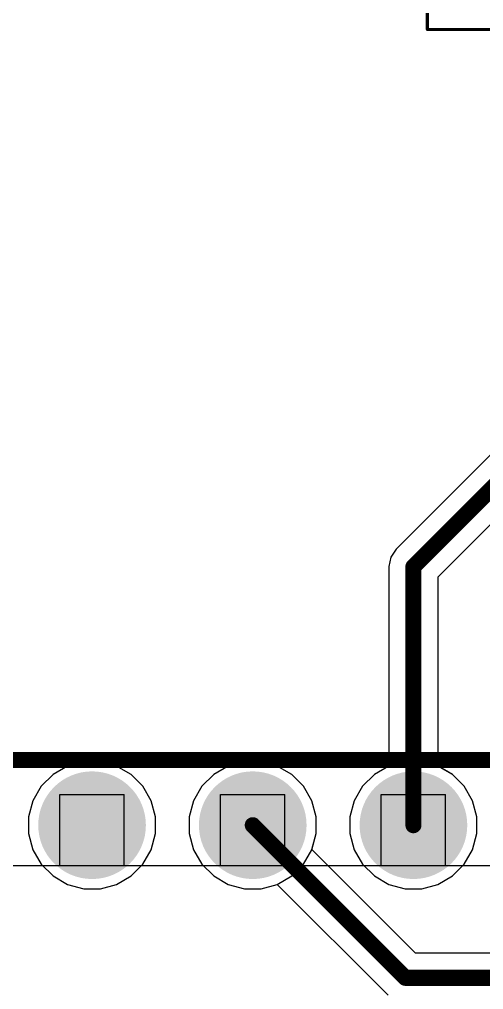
# Model space of a CAD drawing. Header units: inches. Extents: x 0.02 to 6.01, y 0.01 to 5.6.
# Drawn here: x 2.412 to 2.701, y 3.873 to 4.476 of the extents above; entities that cross this region are included whole.
import ezdxf

# ---------------------------------------------------------------- set-up
doc = ezdxf.new("R2010")
doc.units = ezdxf.units.IN
doc.header["$MEASUREMENT"] = 0
for name, color, linetype in [('Bottom Layer', 5, 'Continuous'), ('Bottom Solder', 6, 'Continuous'), ('Mechanical 13', 56, 'Continuous'), ('Mechanical 15', 56, 'Continuous'), ('Multi-Layer', 9, 'Continuous'), ('Pad Holes', 156, 'Continuous'), ('Top Layer', 1, 'Continuous'), ('Top Overlay', 2, 'Continuous'), ('Top Solder', 216, 'Continuous')]:
    doc.layers.add(name, color=color, linetype=linetype)

# ---------------------------------------------------------------- blocks, each defined once
blk = doc.blocks.new('DIP254P1524X483_40_35')
at = {"layer": 'Bottom Layer'}
h = blk.add_hatch(color=5, dxfattribs=at)
edge = h.paths.add_edge_path()
edge.add_arc((0, 1.5), 0.0295, 0, 360)
h = blk.add_hatch(color=5, dxfattribs=at)
edge = h.paths.add_edge_path()
edge.add_arc((0, 1.4), 0.0295, 0, 360)
h = blk.add_hatch(color=5, dxfattribs=at)
edge = h.paths.add_edge_path()
edge.add_arc((0, 1.3), 0.0295, 0, 360)
at = {"layer": 'Bottom Solder'}
h = blk.add_hatch(color=6, dxfattribs=at)
edge = h.paths.add_edge_path()
edge.add_arc((0, 1.5), 0.0335, 0, 360)
h = blk.add_hatch(color=6, dxfattribs=at)
edge = h.paths.add_edge_path()
edge.add_arc((0, 1.4), 0.0335, 0, 360)
h = blk.add_hatch(color=6, dxfattribs=at)
edge = h.paths.add_edge_path()
edge.add_arc((0, 1.3), 0.0335, 0, 360)
at = {"layer": 'Multi-Layer'}
h = blk.add_hatch(color=9, dxfattribs=at)
edge = h.paths.add_edge_path()
edge.add_arc((0, 1.5), 0.0295, 0, 360)
h = blk.add_hatch(color=9, dxfattribs=at)
edge = h.paths.add_edge_path()
edge.add_arc((0, 1.4), 0.0295, 0, 360)
h = blk.add_hatch(color=9, dxfattribs=at)
edge = h.paths.add_edge_path()
edge.add_arc((0, 1.3), 0.0295, 0, 360)
at = {"layer": 'Pad Holes'}
h = blk.add_hatch(color=7, dxfattribs=at)
edge = h.paths.add_edge_path()
edge.add_arc((0, 1.5), 0.0195, 0, 360)
h = blk.add_hatch(color=7, dxfattribs=at)
edge = h.paths.add_edge_path()
edge.add_arc((0, 1.4), 0.0195, 0, 360)
h = blk.add_hatch(color=7, dxfattribs=at)
edge = h.paths.add_edge_path()
edge.add_arc((0, 1.3), 0.0195, 0, 360)
at = {"layer": 'Top Layer'}
h = blk.add_hatch(color=1, dxfattribs=at)
edge = h.paths.add_edge_path()
edge.add_arc((0, 1.5), 0.0295, 0, 360)
h = blk.add_hatch(color=1, dxfattribs=at)
edge = h.paths.add_edge_path()
edge.add_arc((0, 1.4), 0.0295, 0, 360)
h = blk.add_hatch(color=1, dxfattribs=at)
edge = h.paths.add_edge_path()
edge.add_arc((0, 1.3), 0.0295, 0, 360)
at = {"layer": 'Top Solder'}
h = blk.add_hatch(color=216, dxfattribs=at)
edge = h.paths.add_edge_path()
edge.add_arc((0, 1.5), 0.0335, 0, 360)
h = blk.add_hatch(color=216, dxfattribs=at)
edge = h.paths.add_edge_path()
edge.add_arc((0, 1.4), 0.0335, 0, 360)
h = blk.add_hatch(color=216, dxfattribs=at)
edge = h.paths.add_edge_path()
edge.add_arc((0, 1.3), 0.0335, 0, 360)
at = {"layer": 'Mechanical 13'}
for points in [[(-0.025, 1.985), (-0.025, -0.085)], [(-0.025, 1.52), (0.019, 1.52)], [(-0.025, 1.52), (-0.025, 1.48)], [(0.019, 1.52), (0.019, 1.48)], [(-0.025, 1.48), (0.019, 1.48)], [(-0.025, 1.42), (0.019, 1.42)], [(-0.025, 1.42), (-0.025, 1.38)], [(0.019, 1.42), (0.019, 1.38)], [(-0.025, 1.38), (0.019, 1.38)], [(-0.025, 1.32), (0.019, 1.32)], [(-0.025, 1.32), (-0.025, 1.28)], [(0.019, 1.32), (0.019, 1.28)], [(-0.025, 1.28), (0.019, 1.28)]]:
    blk.add_lwpolyline(points, dxfattribs=at)
for points in [[(-0.025, 1.52, 1), (-0.025, 1.52, 1)], [(-0.025, 1.52, 1), (-0.025, 1.52, 1)], [(0.019, 1.52, 1), (0.019, 1.52, 1)], [(0.019, 1.52, 1), (0.019, 1.52, 1)], [(-0.025, 1.48, 1), (-0.025, 1.48, 1)], [(-0.025, 1.48, 1), (-0.025, 1.48, 1)], [(0.019, 1.48, 1), (0.019, 1.48, 1)], [(0.019, 1.48, 1), (0.019, 1.48, 1)], [(-0.025, 1.42, 1), (-0.025, 1.42, 1)], [(-0.025, 1.42, 1), (-0.025, 1.42, 1)], [(0.019, 1.42, 1), (0.019, 1.42, 1)], [(0.019, 1.42, 1), (0.019, 1.42, 1)], [(-0.025, 1.38, 1), (-0.025, 1.38, 1)], [(-0.025, 1.38, 1), (-0.025, 1.38, 1)], [(0.019, 1.38, 1), (0.019, 1.38, 1)], [(0.019, 1.38, 1), (0.019, 1.38, 1)], [(-0.025, 1.32, 1), (-0.025, 1.32, 1)], [(-0.025, 1.32, 1), (-0.025, 1.32, 1)], [(0.019, 1.32, 1), (0.019, 1.32, 1)], [(0.019, 1.32, 1), (0.019, 1.32, 1)], [(-0.025, 1.28, 1), (-0.025, 1.28, 1)], [(-0.025, 1.28, 1), (-0.025, 1.28, 1)], [(0.019, 1.28, 1), (0.019, 1.28, 1)], [(0.019, 1.28, 1), (0.019, 1.28, 1)]]:
    blk.add_lwpolyline(points, format="xyb", close=True, dxfattribs=at)
blk = doc.blocks.new('GCT_USB1130_15_A_REVA_37')
at = {"layer": 'Mechanical 15'}
for points in [[(0.33307, 0.0748, 0.00197, 0.00197, 0), (0.2815, 0.0748, 0.00197, 0.00197, 0)], [(0.33307, 0.0748, 0.00197, 0.00197, 0), (0.33307, -0.0748, 0.00197, 0.00197, 0)]]:
    blk.add_lwpolyline(points, format="xyseb", dxfattribs=at)
blk.add_lwpolyline([(0.33258, 0.0748, 0.000984, 0.000984, 1), (0.33356, 0.0748, 0.000984, 0.000984, 1)], format="xyseb", close=True, dxfattribs=at)
blk.add_lwpolyline([(0.33258, 0.0748, 0.000984, 0.000984, 1), (0.33356, 0.0748, 0.000984, 0.000984, 1)], format="xyseb", close=True, dxfattribs=at)

msp = doc.modelspace()

# ---------------------------------------------------------------- linework, layer by layer
at = {"layer": 'Bottom Layer'}
for p, q in [((2.92357, 4.42425), (2.64606, 4.14674)), ((2.67217, 4.12959), (2.9452, 4.40262)), ((2.64606, 4.14674), (2.64274, 4.14178)), ((2.64274, 4.14178), (2.64158, 4.13593)), ((2.64158, 4.13593), (2.64158, 4.01178)), ((2.67217, 4.01178), (2.67217, 4.12959)), ((2.44163, 4.01181), (2.43262, 4.00661)), ((2.45167, 4.0145), (2.44163, 4.01181)), ((2.46207, 4.0145), (2.45167, 4.0145)), ((2.47212, 4.01181), (2.46207, 4.0145)), ((2.48113, 4.00661), (2.47212, 4.01181)), ((2.54163, 4.01181), (2.53262, 4.00661)), ((2.55167, 4.0145), (2.54163, 4.01181)), ((2.56207, 4.0145), (2.55167, 4.0145)), ((2.57212, 4.01181), (2.56207, 4.0145)), ((2.58113, 4.00661), (2.57212, 4.01181)), ((2.64158, 4.01178), (2.63262, 4.00661)), ((2.68113, 4.00661), (2.67217, 4.01178)), ((2.43262, 4.00661), (2.42527, 3.99925)), ((2.48848, 3.99925), (2.48113, 4.00661)), ((2.53262, 4.00661), (2.52527, 3.99925)), ((2.58848, 3.99925), (2.58113, 4.00661)), ((2.63262, 4.00661), (2.62527, 3.99925)), ((2.68848, 3.99925), (2.68113, 4.00661)), ((2.42527, 3.99925), (2.42007, 3.99025)), ((2.49368, 3.99025), (2.48848, 3.99925)), ((2.52527, 3.99925), (2.52007, 3.99025)), ((2.59368, 3.99025), (2.58848, 3.99925)), ((2.62527, 3.99925), (2.62007, 3.99025)), ((2.69368, 3.99025), (2.68848, 3.99925)), ((2.42007, 3.99025), (2.41737, 3.9802)), ((2.49637, 3.9802), (2.49368, 3.99025)), ((2.52007, 3.99025), (2.51737, 3.9802)), ((2.59637, 3.9802), (2.59368, 3.99025)), ((2.62007, 3.99025), (2.61737, 3.9802)), ((2.69637, 3.9802), (2.69368, 3.99025)), ((2.41737, 3.9802), (2.41737, 3.9698)), ((2.49637, 3.9698), (2.49637, 3.9802)), ((2.51737, 3.9802), (2.51737, 3.9698)), ((2.59637, 3.9698), (2.59637, 3.9802)), ((2.61737, 3.9802), (2.61737, 3.9698)), ((2.69637, 3.9698), (2.69637, 3.9802)), ((2.41737, 3.9698), (2.42007, 3.95975)), ((2.49368, 3.95975), (2.49637, 3.9698)), ((2.51737, 3.9698), (2.52007, 3.95975)), ((2.59368, 3.95975), (2.59637, 3.9698)), ((2.61737, 3.9698), (2.62007, 3.95975)), ((2.69368, 3.95975), (2.69637, 3.9698)), ((2.42007, 3.95975), (2.42527, 3.95075)), ((2.48848, 3.95075), (2.49368, 3.95975)), ((2.52007, 3.95975), (2.52527, 3.95075)), ((2.58848, 3.95075), (2.59368, 3.95975)), ((2.62007, 3.95975), (2.62527, 3.95075)), ((2.68848, 3.95075), (2.69368, 3.95975)), ((2.42527, 3.95075), (2.43262, 3.94339)), ((2.48113, 3.94339), (2.48848, 3.95075)), ((2.52527, 3.95075), (2.53262, 3.94339)), ((2.58113, 3.94339), (2.58848, 3.95075)), ((2.62527, 3.95075), (2.63262, 3.94339)), ((2.68113, 3.94339), (2.68848, 3.95075)), ((2.43262, 3.94339), (2.44163, 3.93819)), ((2.47212, 3.93819), (2.48113, 3.94339)), ((2.53262, 3.94339), (2.54163, 3.93819)), ((2.57212, 3.93819), (2.58113, 3.94339)), ((2.63262, 3.94339), (2.64163, 3.93819)), ((2.67212, 3.93819), (2.68113, 3.94339)), ((2.44163, 3.93819), (2.45167, 3.9355)), ((2.46207, 3.9355), (2.47212, 3.93819)), ((2.54163, 3.93819), (2.55167, 3.9355)), ((2.56207, 3.9355), (2.57212, 3.93819)), ((2.64163, 3.93819), (2.65167, 3.9355)), ((2.66207, 3.9355), (2.67212, 3.93819)), ((2.45167, 3.9355), (2.46207, 3.9355)), ((2.55167, 3.9355), (2.56207, 3.9355)), ((2.65167, 3.9355), (2.66207, 3.9355))]:
    msp.add_line(p, q, dxfattribs=at)
for points in [[(2.65687, 4.13593, 0.01, 0.01, 0), (2.95926, 4.43831, 0.01, 0.01, 0)], [(2.65687, 3.975, 0.01, 0.01, 0), (2.65687, 4.13593, 0.01, 0.01, 0)]]:
    msp.add_lwpolyline(points, format="xyseb", dxfattribs=at)
for points in [[(2.65437, 4.13593, 0.005, 0.005, 1), (2.65937, 4.13593, 0.005, 0.005, 1)], [(2.65437, 4.13593, 0.005, 0.005, 1), (2.65937, 4.13593, 0.005, 0.005, 1)], [(2.65437, 3.975, 0.005, 0.005, 1), (2.65937, 3.975, 0.005, 0.005, 1)]]:
    msp.add_lwpolyline(points, format="xyseb", close=True, dxfattribs=at)
at = {"layer": 'Top Layer'}
for p, q in [((2.44163, 4.01181), (2.43262, 4.00661)), ((2.45167, 4.0145), (2.44163, 4.01181)), ((2.46207, 4.0145), (2.45167, 4.0145)), ((2.47212, 4.01181), (2.46207, 4.0145)), ((2.48113, 4.00661), (2.47212, 4.01181)), ((2.54163, 4.01181), (2.53262, 4.00661)), ((2.55167, 4.0145), (2.54163, 4.01181)), ((2.56207, 4.0145), (2.55167, 4.0145)), ((2.57212, 4.01181), (2.56207, 4.0145)), ((2.58113, 4.00661), (2.57212, 4.01181)), ((2.64163, 4.01181), (2.63262, 4.00661)), ((2.65167, 4.0145), (2.64163, 4.01181)), ((2.66207, 4.0145), (2.65167, 4.0145)), ((2.67212, 4.01181), (2.66207, 4.0145)), ((2.68113, 4.00661), (2.67212, 4.01181)), ((2.43262, 4.00661), (2.42527, 3.99925)), ((2.48848, 3.99925), (2.48113, 4.00661)), ((2.53262, 4.00661), (2.52527, 3.99925)), ((2.58848, 3.99925), (2.58113, 4.00661)), ((2.63262, 4.00661), (2.62527, 3.99925)), ((2.68848, 3.99925), (2.68113, 4.00661)), ((2.42527, 3.99925), (2.42007, 3.99025)), ((2.49368, 3.99025), (2.48848, 3.99925)), ((2.52527, 3.99925), (2.52007, 3.99025)), ((2.59368, 3.99025), (2.58848, 3.99925)), ((2.62527, 3.99925), (2.62007, 3.99025)), ((2.69368, 3.99025), (2.68848, 3.99925)), ((2.42007, 3.99025), (2.41737, 3.9802)), ((2.49637, 3.9802), (2.49368, 3.99025)), ((2.52007, 3.99025), (2.51737, 3.9802)), ((2.59637, 3.9802), (2.59368, 3.99025)), ((2.62007, 3.99025), (2.61737, 3.9802)), ((2.69637, 3.9802), (2.69368, 3.99025)), ((2.41737, 3.9802), (2.41737, 3.9698)), ((2.49637, 3.9698), (2.49637, 3.9802)), ((2.51737, 3.9802), (2.51737, 3.9698)), ((2.59637, 3.9698), (2.59637, 3.9802)), ((2.61737, 3.9802), (2.61737, 3.9698)), ((2.69637, 3.9698), (2.69637, 3.9802)), ((2.41737, 3.9698), (2.42007, 3.95975)), ((2.49368, 3.95975), (2.49637, 3.9698)), ((2.51737, 3.9698), (2.52007, 3.95975)), ((2.5937, 3.95981), (2.59637, 3.9698)), ((2.61737, 3.9698), (2.62007, 3.95975)), ((2.69368, 3.95975), (2.69637, 3.9698)), ((2.42007, 3.95975), (2.42527, 3.95075)), ((2.48848, 3.95075), (2.49368, 3.95975)), ((2.52007, 3.95975), (2.52527, 3.95075)), ((2.65821, 3.89529), (2.5937, 3.95981)), ((2.62007, 3.95975), (2.62527, 3.95075)), ((2.68848, 3.95075), (2.69368, 3.95975)), ((2.42527, 3.95075), (2.43262, 3.94339)), ((2.48113, 3.94339), (2.48848, 3.95075)), ((2.52527, 3.95075), (2.53262, 3.94339)), ((2.62527, 3.95075), (2.63262, 3.94339)), ((2.68113, 3.94339), (2.68848, 3.95075)), ((2.43262, 3.94339), (2.44163, 3.93819)), ((2.47212, 3.93819), (2.48113, 3.94339)), ((2.53262, 3.94339), (2.54163, 3.93819)), ((2.63262, 3.94339), (2.64163, 3.93819)), ((2.67212, 3.93819), (2.68113, 3.94339)), ((2.44163, 3.93819), (2.45167, 3.9355)), ((2.46207, 3.9355), (2.47212, 3.93819)), ((2.54163, 3.93819), (2.55167, 3.9355)), ((2.56207, 3.9355), (2.57207, 3.93818)), ((2.57207, 3.93818), (2.64106, 3.86919)), ((2.64163, 3.93819), (2.65167, 3.9355)), ((2.66207, 3.9355), (2.67212, 3.93819)), ((2.45167, 3.9355), (2.46207, 3.9355)), ((2.55167, 3.9355), (2.56207, 3.9355)), ((2.65167, 3.9355), (2.66207, 3.9355)), ((4.51, 3.89529), (2.65821, 3.89529))]:
    msp.add_line(p, q, dxfattribs=at)
for points in [[(2.55687, 3.975, 0.01, 0.01, 0), (2.65187, 3.88, 0.01, 0.01, 0)], [(2.65187, 3.88, 0.01, 0.01, 0), (4.51, 3.88, 0.01, 0.01, 0)]]:
    msp.add_lwpolyline(points, format="xyseb", dxfattribs=at)
for points in [[(2.55437, 3.975, 0.005, 0.005, 1), (2.55937, 3.975, 0.005, 0.005, 1)], [(2.64937, 3.88, 0.005, 0.005, 1), (2.65437, 3.88, 0.005, 0.005, 1)], [(2.64937, 3.88, 0.005, 0.005, 1), (2.65437, 3.88, 0.005, 0.005, 1)]]:
    msp.add_lwpolyline(points, format="xyseb", close=True, dxfattribs=at)
at = {"layer": 'Top Overlay'}
msp.add_lwpolyline([(1.96, 4.01551, 0.01, 0.01, 0), (4.055, 4.01551, 0.01, 0.01, 0)], format="xyseb", dxfattribs=at)

# ---------------------------------------------------------------- block references
for name, p, rotation in [('GCT_USB1130_15_A_REVA_37', (2.99863, 4.545), 180), ('DIP254P1524X483_40_35', (3.95687, 3.975), 90)]:
    msp.add_blockref(name, p, dxfattribs=dict(rotation=rotation))

doc.saveas('drawing.dxf')
